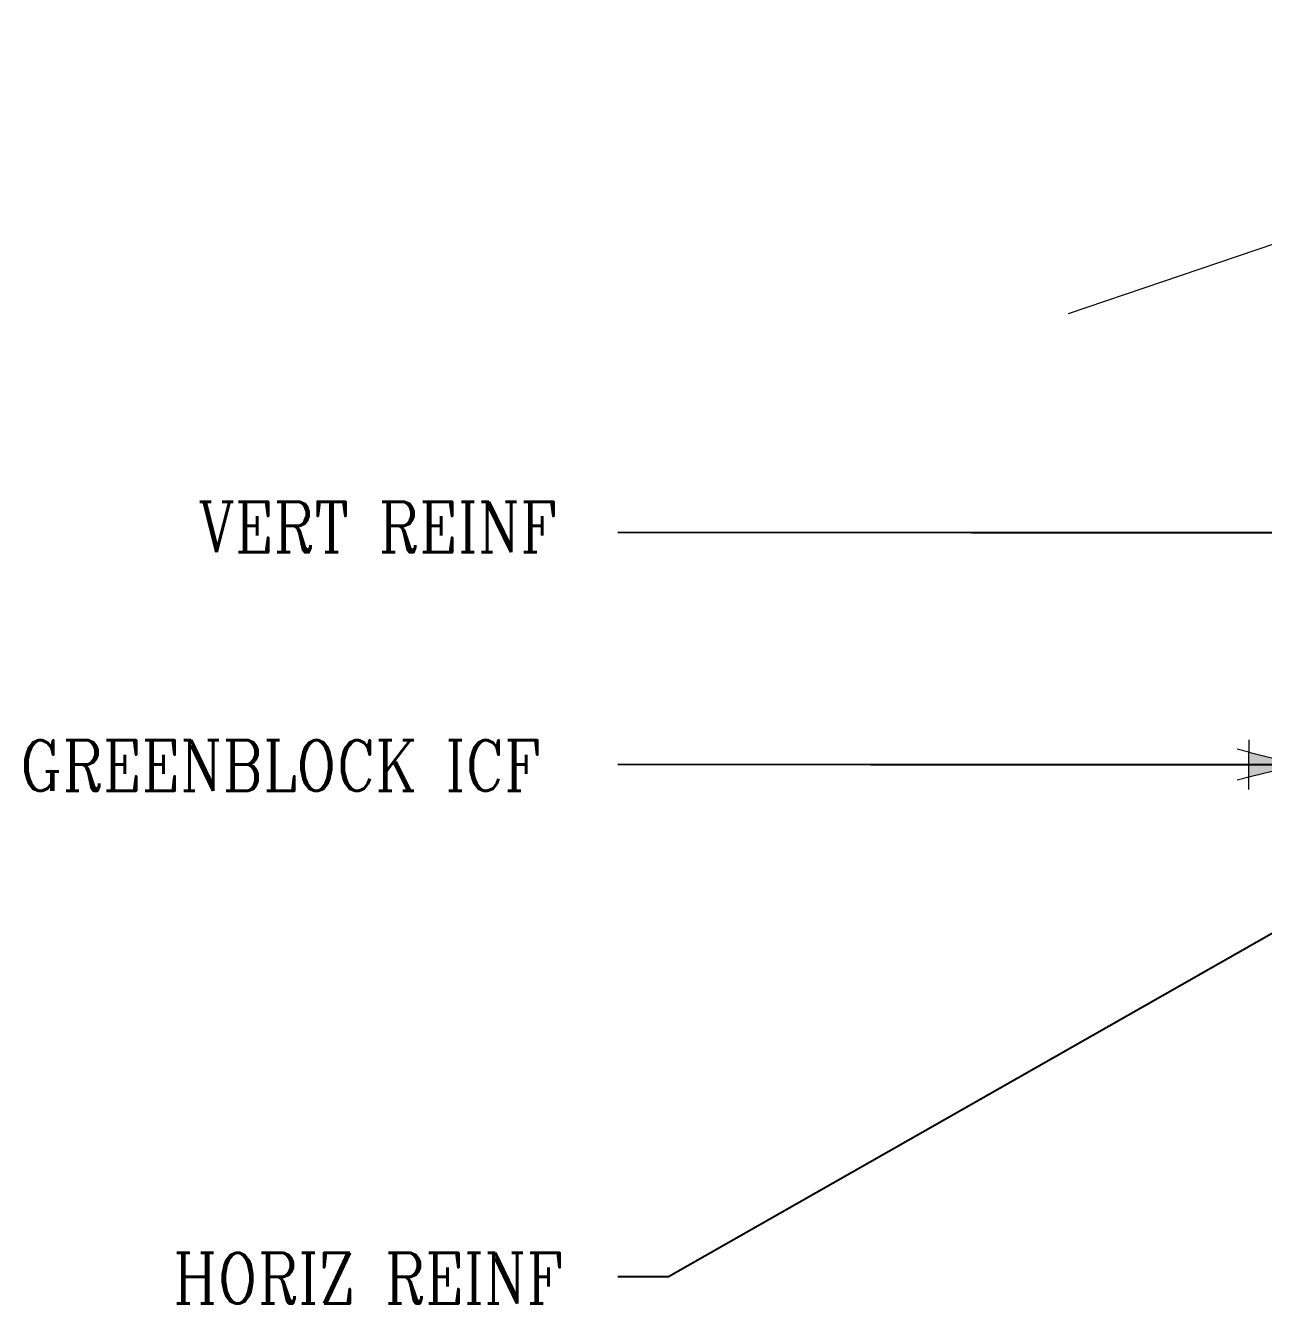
# Model space of a CAD drawing. Header units: inches. Extents: x -95.1 to -22.3, y 149.9 to 234.1.
# Drawn here: x -95.13 to -70.63, y 208.77 to 234.06 of the extents above; entities that cross this region are included whole.
import ezdxf

# ---------------------------------------------------------------- set-up
doc = ezdxf.new("R2010")
doc.units = ezdxf.units.IN
doc.header["$MEASUREMENT"] = 0
doc.layers.add('DIM', color=3, linetype='Continuous', lineweight=13)
doc.styles.add('ARCTEXT', font='arctext.shx', dxfattribs={"width": 0.85})
doc.styles.add('RomanC', font='romanc.shx', dxfattribs={"width": 0.85, "height": 5})
doc.dimstyles.new('ARCTEXT1-4', dxfattribs={"dimtxt": 4, "dimasz": 2, "dimexe": 2, "dimexo": 2, "dimgap": 2, "dimtad": 1, "dimdec": 4, "dimzin": 3, "dimdsep": 46, "dimlunit": 4, "dimtxsty": 'ARCTEXT', "dimblk": 'ARCHTICK', "dimcen": 2, "dimaunit": 1, "dimadec": 0, "dimazin": 0, "dimtfac": 1, "dimtdec": 4, "dimtmove": 2, "dimatfit": 3, "dimldrblk": 'arrow', "dimfxl": 0, "dimtolj": 1, "dimtzin": 0, "dimarcsym": 0})

# ---------------------------------------------------------------- blocks, each defined once
blk = doc.blocks.new('_ArchTick')
at = {"color": 0, "linetype": 'ByBlock', "const_width": 0.15}
blk.add_lwpolyline([(-0.5, -0.5), (0.5, 0.5)], dxfattribs=at)
blk = doc.blocks.new('arrow')
at = {"layer": 'DIM'}
blk.add_hatch(color=253, dxfattribs=at).paths.add_polyline_path([(-2, 0.5), (-2, -0.5), (0, 0)])
at = {"layer": 'DIM', "lineweight": 9}
for points in [[(-2, 0.983), (-2, 0.5), (-2.469, 0.617)], [(0.374, 0.094), (0, 0)], [(0.374, -0.094), (0, 0)], [(-2, -0.983), (-2, -0.5), (-2.469, -0.617)]]:
    blk.add_lwpolyline(points, dxfattribs=at)
at = {"layer": 'DIM', "lineweight": 15}
blk.add_lwpolyline([(0, 0), (-2, -0.5), (-2, 0.5), (0, 0)], dxfattribs=at)

msp = doc.modelspace()

# ---------------------------------------------------------------- linework, layer by layer
at = {"layer": 'DIM'}
msp.add_lwpolyline([(-57.677, 234.059), (-64.304, 231.812), (-63.368, 229.052), (-67.964, 233.648), (-67.028, 230.888), (-74.493, 228.356)], dxfattribs=at)

# ---------------------------------------------------------------- texts
at = {"layer": 'DIM', "color": 3, "char_height": 1, "width": 22.68955, "attachment_point": 1, "style": 'RomanC'}
for s, insert in [('VERT REINF ', (-91.715, 224.636)), ('GREENBLOCK ICF', (-95.24, 219.915)), ('HORIZ REINF ', (-92.21, 209.77))]:
    msp.add_mtext(s, dxfattribs=dict(at, insert=insert))

# ---------------------------------------------------------------- leaders
at = {"layer": 'DIM'}
for points in [[(-65.666, 224.023), (-76.406, 224.023), (-83.408, 224.024)], [(-69.917, 219.432), (-78.402, 219.432), (-83.408, 219.433)], [(-66.583, 218.3), (-82.408, 209.297), (-83.408, 209.297)]]:
    msp.add_leader(points, dimstyle='ARCTEXT1-4', override={"dimasz": 0.5, "dimtad": 0}, dxfattribs=at)

doc.saveas('drawing.dxf')
